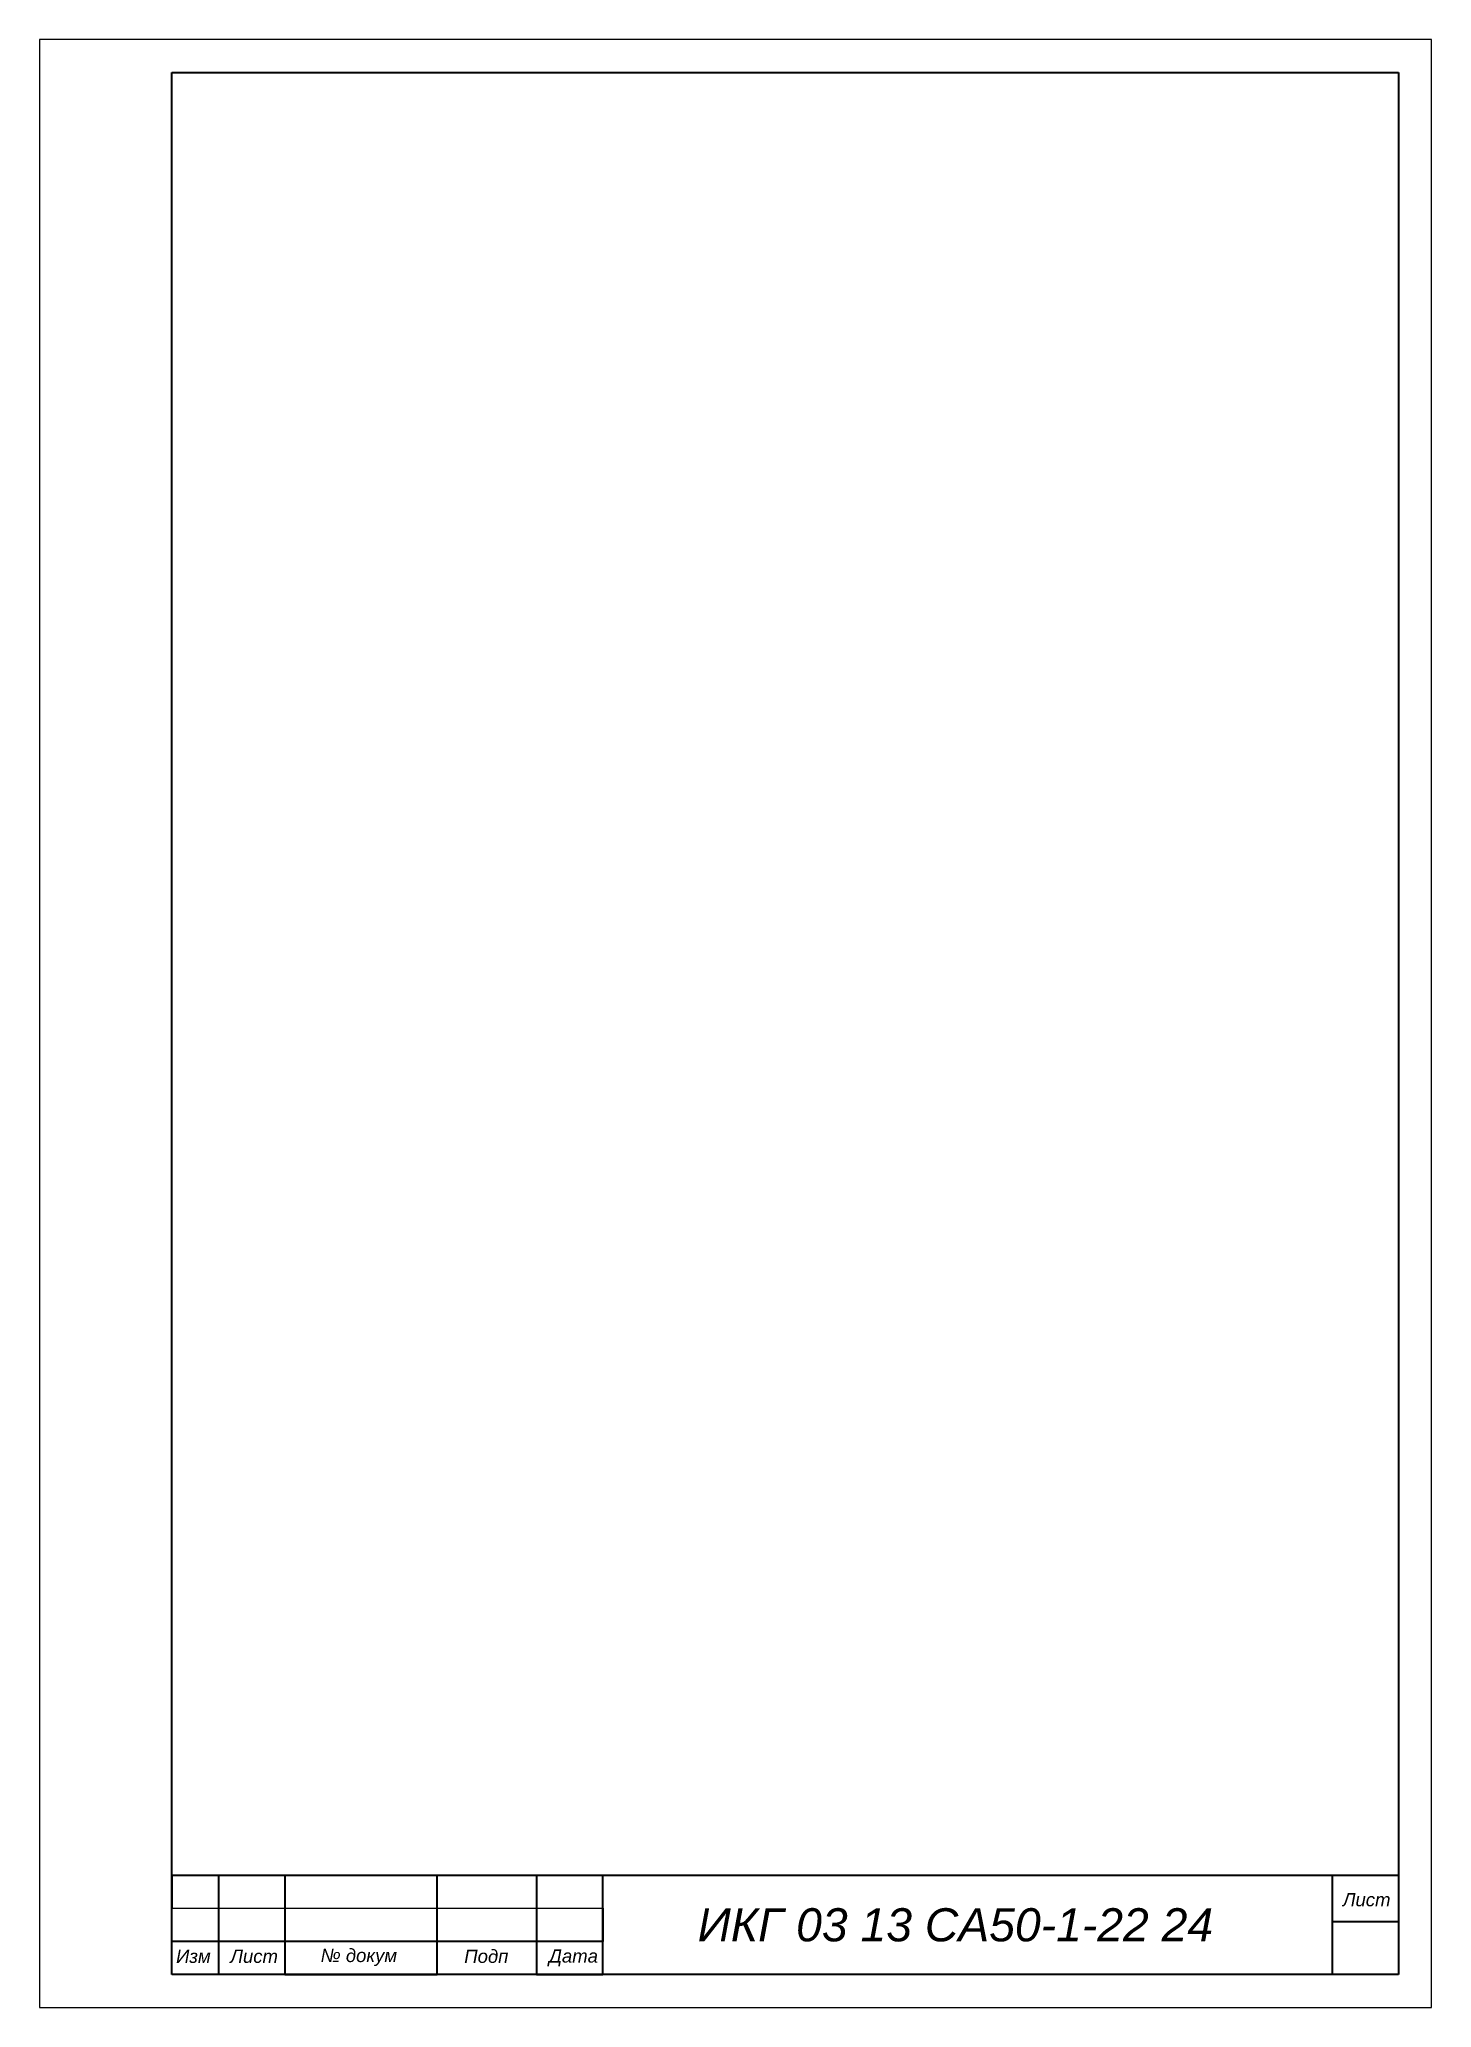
# Model space of a CAD drawing. Header units: millimetres. Extents: x 2256 to 2466, y 1249 to 1546.
import ezdxf

# ---------------------------------------------------------------- set-up
doc = ezdxf.new("R2010")
doc.units = ezdxf.units.MM
doc.styles.get("Standard").update_dxf_attribs({"font": 'ariali.ttf'})

msp = doc.modelspace()

# ---------------------------------------------------------------- linework, layer by layer
for p, q in [((2465.64, 1545.96), (2255.64, 1545.96)), ((2255.64, 1545.96), (2255.64, 1248.96)), ((2255.64, 1545.96), (2255.64, 1540.96)), ((2465.64, 1545.96), (2460.64, 1545.96)), ((2465.64, 1248.96), (2465.64, 1545.96)), ((2460.64, 1268.96), (2450.64, 1268.96)), ((2275.64, 1263.96), (2340.64, 1263.96)), ((2450.64, 1253.96), (2450.64, 1261.96)), ((2465.64, 1248.96), (2465.64, 1253.96)), ((2255.64, 1248.96), (2465.64, 1248.96)), ((2255.64, 1248.96), (2275.64, 1248.96))]:
    msp.add_line(p, q)
at = {"lineweight": 40}
for p, q in [((2275.64, 1253.96), (2275.64, 1540.96)), ((2275.64, 1540.96), (2460.64, 1540.96)), ((2460.64, 1540.96), (2460.64, 1253.96)), ((2275.64, 1253.96), (2275.64, 1268.96)), ((2275.64, 1268.96), (2460.64, 1268.96)), ((2275.64, 1268.96), (2292.64, 1268.96)), ((2275.64, 1268.96), (2282.64, 1268.96)), ((2275.64, 1268.96), (2275.64, 1263.96)), ((2282.64, 1268.96), (2282.64, 1253.96)), ((2292.64, 1268.96), (2292.64, 1253.96)), ((2315.64, 1253.96), (2315.64, 1268.96)), ((2315.64, 1268.96), (2330.64, 1268.96)), ((2330.64, 1268.96), (2330.64, 1253.96)), ((2340.64, 1253.96), (2340.64, 1268.96)), ((2450.64, 1268.96), (2450.64, 1253.96)), ((2340.64, 1263.96), (2340.64, 1258.96)), ((2450.64, 1261.96), (2460.64, 1261.96)), ((2340.64, 1258.96), (2275.64, 1258.96)), ((2460.64, 1253.96), (2275.64, 1253.96)), ((2292.64, 1253.96), (2315.64, 1253.96)), ((2330.64, 1253.96), (2340.64, 1253.96))]:
    msp.add_line(p, q, dxfattribs=at)

# ---------------------------------------------------------------- texts
for s, height, p in [('Лист', 2, (2452.24, 1264.25)), ('ИКГ 03 13 СА50-1-22 24', 5, (2354.93, 1258.96)), ('Изм ', 2, (2276.26, 1255.71)), ('Лист', 2, (2284.43, 1255.71)), ('№ докум', 2, (2298.06, 1255.84)), ('Подп', 2, (2319.72, 1255.71)), ('Дата', 2, (2332.49, 1255.75))]:
    msp.add_text(s, height=height).set_placement(p)

doc.saveas('drawing.dxf')
